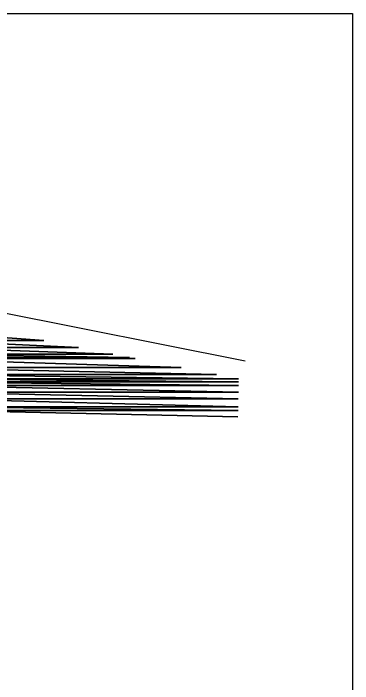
# Model space of a CAD drawing. Header units: metres. Extents: x 0 to 4950, y 0 to 3150.
# Drawn here: x 3978 to 4950, y 1231 to 3150 of the extents above; entities that cross this region are included whole.
import ezdxf

# ---------------------------------------------------------------- set-up
doc = ezdxf.new("R2010")
doc.units = ezdxf.units.M
doc.layers.add('SITE_BASE', color=7, linetype='Continuous')
doc.layers.add('WETLANDS', color=5, linetype='Continuous')

msp = doc.modelspace()

# ---------------------------------------------------------------- linework, layer by layer
at = {"layer": 'SITE_BASE'}
msp.add_line((652, 2952), (4642, 2155), dxfattribs=at)
msp.add_lwpolyline([(0, 3150), (4950, 3150), (4950, 0), (0, 0), (0, 3150)], dxfattribs=at)
at = {"layer": 'WETLANDS'}
for points in [[(3766, 2236), (4065, 2214), (3766, 2236)], [(3743, 2214), (4065, 2214), (3743, 2214), (4164, 2194), (3743, 2214)], [(3731, 2194), (4164, 2194), (3731, 2194), (4263, 2175), (3731, 2194)], [(3703, 2175), (4263, 2175), (3703, 2175), (4311, 2165), (3703, 2175)], [(3648, 2162), (4327, 2162), (3648, 2162), (4459, 2136), (3648, 2162)], [(3678, 2165), (4311, 2165), (3678, 2165), (4327, 2162), (3678, 2165)], [(3641, 2136), (4459, 2136), (3641, 2136), (4560, 2116), (3641, 2136)], [(3673, 2116), (4560, 2116), (3673, 2116), (4623, 2104), (3673, 2116)], [(3683, 2104), (4623, 2104), (3683, 2104), (4623, 2095), (3683, 2104)], [(3690, 2095), (4623, 2095), (3690, 2095), (4623, 2085), (3690, 2095)], [(3712, 2085), (4623, 2085), (3712, 2085), (4623, 2066), (3712, 2085)], [(3725, 2066), (4623, 2066), (3725, 2066), (4622, 2047), (3725, 2066)], [(3755, 2047), (4622, 2047), (3755, 2047), (4622, 2024), (3755, 2047)], [(3775, 2024), (4622, 2024), (3775, 2024), (4622, 2013), (3775, 2024)], [(3794, 2013), (4622, 2013), (3794, 2013), (4621, 1995), (3794, 2013)]]:
    msp.add_lwpolyline(points, dxfattribs=at)

doc.saveas('drawing.dxf')
